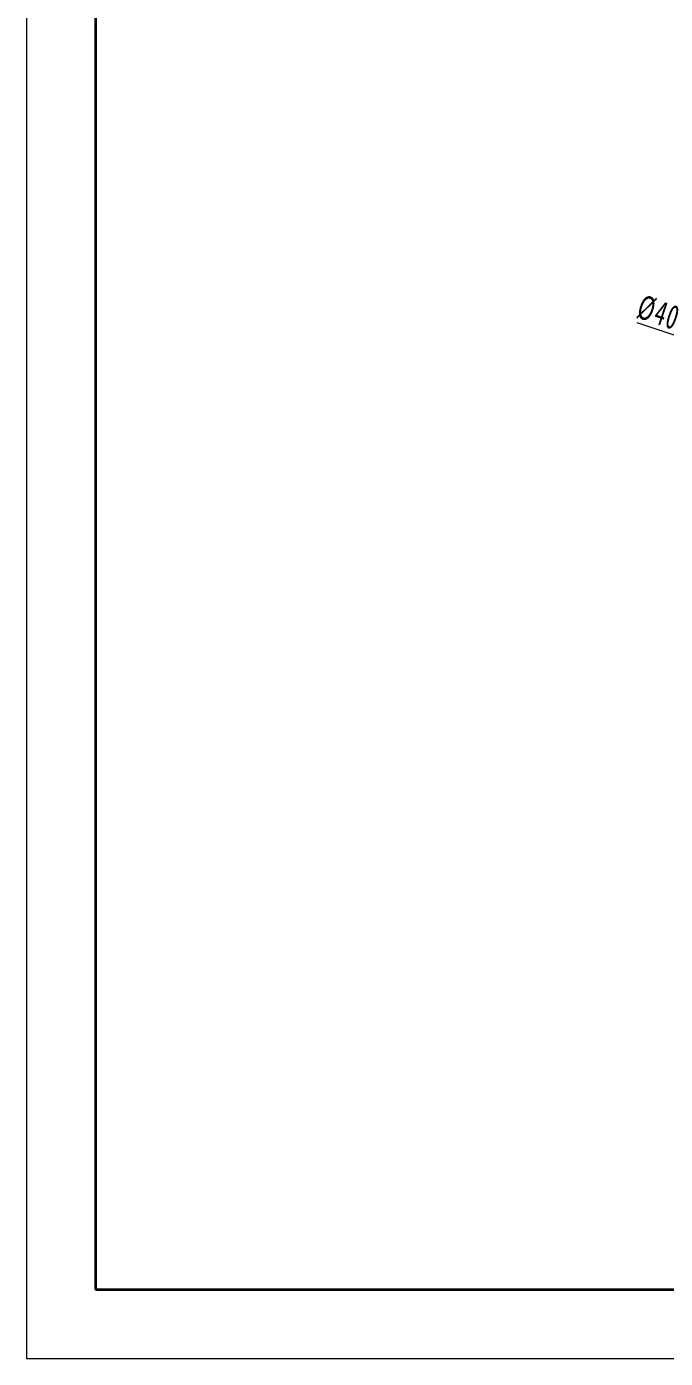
# Model space of a CAD drawing. Header units: millimetres. Extents: x -275 to 145, y -116 to 181.
# Drawn here: x -274.9 to -182.1, y -116.3 to 76.9 of the extents above; entities that cross this region are included whole.
import ezdxf

# ---------------------------------------------------------------- set-up
doc = ezdxf.new("R2010")
doc.units = ezdxf.units.MM
doc.layers.get('0').update_dxf_attribs({"lineweight": 35})
for name, color, linetype, lineweight in [('尺寸线层', 3, 'Continuous', 18), ('粗实线层', 7, 'Continuous', 35), ('细实线层', 7, 'Continuous', 18)]:
    doc.layers.add(name, color=color, linetype=linetype, lineweight=lineweight)
doc.styles.add('标准', font='', dxfattribs={"width": 0.667})
doc.styles.get('标准').set_extended_font_data('宋体')
doc.dimstyles.new('标准', dxfattribs={"dimtxt": 3.5, "dimasz": 4, "dimexe": 2, "dimexo": 0, "dimtad": 1, "dimdsep": 46, "dimtxsty": '标准', "dimblk": '_CAXARROW', "dimcen": 0, "dimdle": 6, "dimazin": 2, "dimtfac": 0.7071067811865475, "dimtdec": 3, "dimtmove": 2, "dimatfit": 3, "dimfxl": 0, "dimfrac": 2, "dimtolj": 1, "dimtzin": 0, "dimarcsym": 0})

# ---------------------------------------------------------------- blocks, each defined once
blk = doc.blocks.new('$CAXA_FRAME_13B17AC1$')
at = {"layer": '粗实线层'}
for p, q in [((-200, 138.5), (-200, -138.5)), ((-200, -138.5), (200.0000000000001, -138.5))]:
    blk.add_line(p, q, dxfattribs=at)
at = {"layer": '细实线层'}
for p, q in [((-210, 148.5), (-210, -148.5)), ((-210, -148.5), (210, -148.5))]:
    blk.add_line(p, q, dxfattribs=at)
blk = doc.blocks.new('*X7')
at = {"layer": '尺寸线层', "linetype": 'Continuous'}
for points in [[(-176.8963324148299, 30.84385027063373), (-172.9459973646561, 30.04082287921537), (-173.2652144163952, 29.0931412481393)], [(-138.9890671717872, 18.07516820106981), (-142.6201851702219, 19.82587722356423), (-142.939402221961, 18.87819559248816)]]:
    blk.add_hatch(color=0, dxfattribs=at).paths.add_polyline_path(points, flags=0)
at = {"layer": '尺寸线层', "color": 0, "linetype": 'Continuous'}
blk.add_line((-186.2518431521015, 33.99516022234637), (-138.9890671717872, 18.07516820106981), dxfattribs=at)
at = {"layer": '尺寸线层', "color": 0, "insert": (-183.0964540964252, 35.40763810309904), "char_height": 3.5, "width": 10.15766888888889, "attachment_point": 5, "rotation": 341.38441789162346, "line_spacing_factor": 1.150569886022795, "style": '标准'}
blk.add_mtext('\\T1.1;%%C40', dxfattribs=at)
blk = doc.blocks.new('_CAXARROW')
blk.add_hatch(color=0).paths.add_polyline_path([(0, 0), (-1, 0.125), (-1, -0.125)], flags=0)

msp = doc.modelspace()

# ---------------------------------------------------------------- block references
at = {"layer": '粗实线层'}
msp.add_blockref('$CAXA_FRAME_13B17AC1$', (-64.89275932028886, 32.1890777890175), dxfattribs=at)

# ---------------------------------------------------------------- dimensions: what is measured, and where the dimension line sits
at = {"layer": '尺寸线层'}
dim = msp.add_diameter_dim_2p(p1=(-138.9890671717872, 18.07516820106981), p2=(-176.8963324148299, 30.84385027063373), dimstyle='标准', override={"dimpost": '%%C<>', "dimsah": 1, "dimtfill": 1, "dimtzin": 0}, dxfattribs=at)
dim.commit()
dim.dimension.update_dxf_attribs({"geometry": '*X7', "text_midpoint": (-183.8452840969632, 33.18453494353307), "dimtype": 163})

doc.saveas('drawing.dxf')
